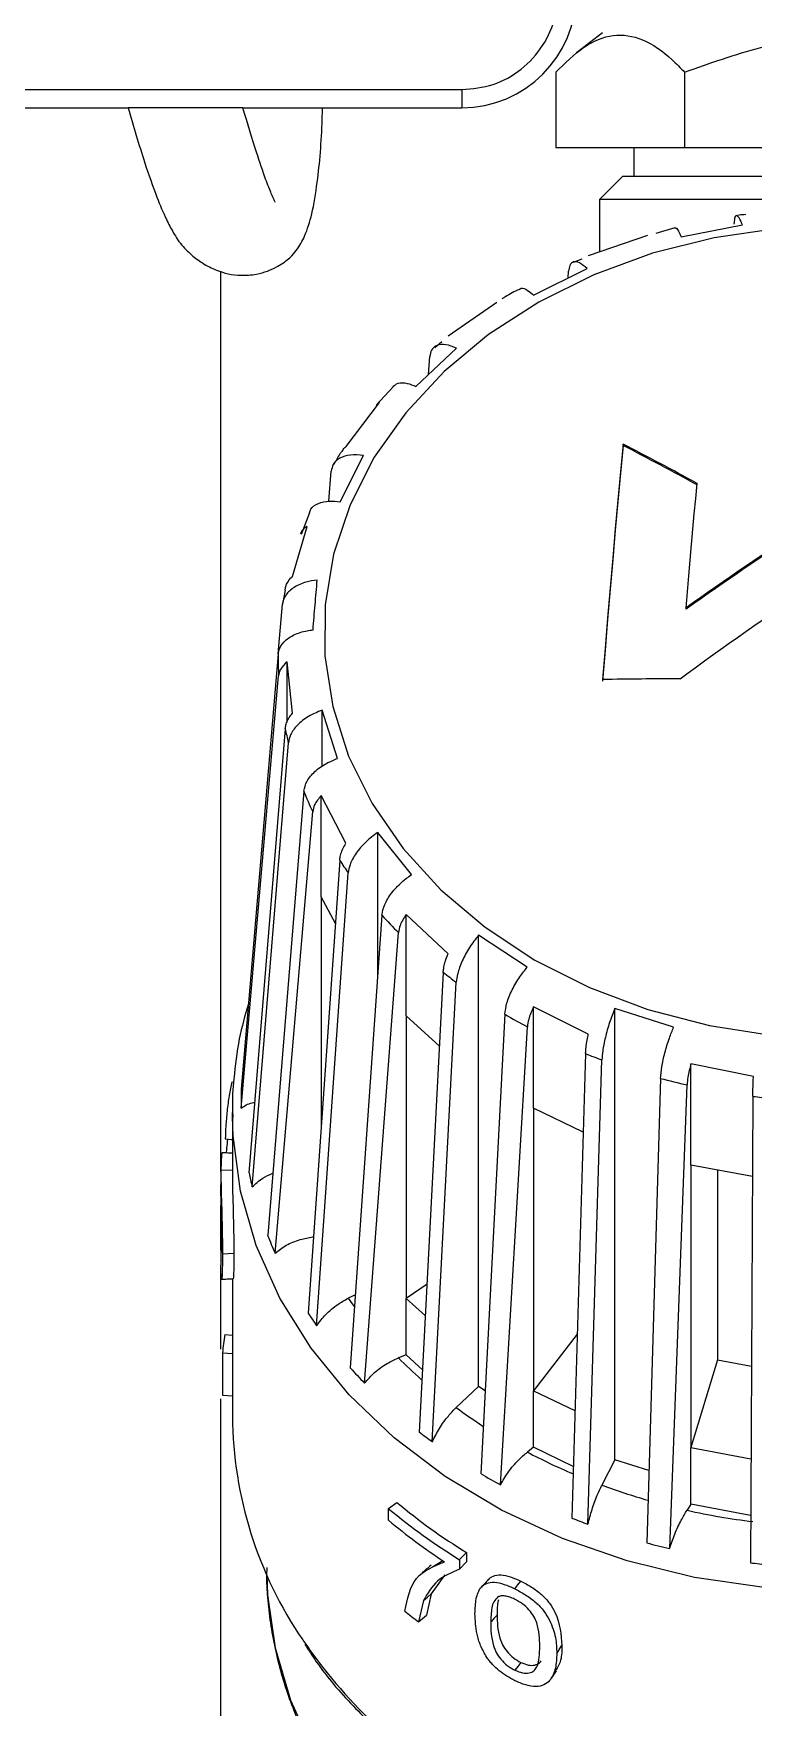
# Model space of a CAD drawing. Extents: x 150 to 4150, y 50 to 2920.
# Drawn here: x 1084.1 to 1162.6, y 1473.3 to 1655.8 of the extents above; entities that cross this region are included whole.
import ezdxf

# ---------------------------------------------------------------- set-up
doc = ezdxf.new("R2010")
doc.units = 0
doc.header["$LTSCALE"] = 10
doc.linetypes.add('SLD-KATı', pattern=[0])
doc.layers.get('0').update_dxf_attribs({"linetype": 'CONTINUOUS'})

msp = doc.modelspace()

# ---------------------------------------------------------------- linework, layer by layer
at = {"color": 7, "linetype": 'SLD-KATı'}
for p, q in [((1146.1, 1655.83), (1143.3, 1653.66)), ((1141.03, 1651.53), (1141.03, 1643.33)), ((1155.06, 1651.53), (1155.06, 1643.33)), ((910.78, 1649.64), (1130.78, 1649.64)), ((1130.78, 1649.64), (1130.78, 1647.67)), ((1051.96, 1647.67), (1094.43, 1647.67)), ((1106.92, 1647.67), (1094.43, 1647.67)), ((1106.93, 1647.67), (1130.78, 1647.67)), ((1141.03, 1643.33), (1155.06, 1643.33)), ((1149.53, 1643.33), (1149.53, 1640.17)), ((1155.06, 1643.33), (1193.57, 1643.33)), ((1148.28, 1640.17), (1145.78, 1637.67)), ((1210.78, 1640.17), (1148.28, 1640.17)), ((1145.78, 1637.67), (1145.78, 1631.96)), ((1213.28, 1637.67), (1145.78, 1637.67)), ((1154.68, 1633.58), (1161.37, 1634.9)), ((1144.6, 1631.55), (1151.05, 1633.78)), ((1153.99, 1634.56), (1151.92, 1633.95)), ((1143.88, 1631.17), (1142.92, 1630.78)), ((1138.6, 1627.24), (1144.44, 1630.13)), ((1142.39, 1629.11), (1142.42, 1629.84)), ((1129.29, 1622.79), (1134.6, 1626.49)), ((1128.61, 1622.16), (1127.83, 1621.5)), ((1125.79, 1617.3), (1130.22, 1621.47)), ((1127.17, 1618.59), (1127.3, 1620.56)), ((1123.31, 1617.24), (1121.46, 1615.26)), ((1118.17, 1610.74), (1121.81, 1615.55)), ((1121.81, 1615.55), (1121.48, 1615.24)), ((1117.51, 1604.73), (1120.08, 1609.77)), ((1148.35, 1610.85), (1148.35, 1611.01)), ((1116.29, 1604.77), (1116.56, 1608.06)), ((1112.32, 1596.57), (1113.94, 1602.04)), ((1114.18, 1603.53), (1113.27, 1601.16)), ((1110.78, 1588.15), (1111.24, 1593.55)), ((1155.23, 1593.01), (1155.23, 1593.16)), ((1110.78, 1588.13), (1106.73, 1540.7)), ((1106.74, 1538.64), (1110.82, 1585.76)), ((1112.32, 1581.67), (1111.75, 1587.27)), ((1111.75, 1580.67), (1111.75, 1587.27)), ((1117.25, 1576.75), (1115.56, 1582.02)), ((1115.56, 1575.87), (1115.56, 1582.02)), ((1111.54, 1579.99), (1107.59, 1531.57)), ((1107.94, 1530.04), (1111.88, 1578.46)), ((1113.56, 1573.19), (1109.63, 1524.77)), ((1110.45, 1522.81), (1114.53, 1570.95)), ((1118.16, 1567.5), (1115.47, 1572.69)), ((1115.47, 1561.66), (1115.47, 1572.69)), ((1125.29, 1564.08), (1121.62, 1568.69)), ((1121.62, 1553.16), (1121.62, 1568.69)), ((1117.48, 1565.64), (1114.03, 1516.29)), ((1114.96, 1514.92), (1118.4, 1564.27)), ((1117, 1558.77), (1115.47, 1561.66)), ((1115.47, 1561.66), (1115.47, 1536.84)), ((1122.07, 1559.66), (1118.63, 1510.32)), ((1129.28, 1555.44), (1124.72, 1559.73)), ((1124.72, 1548.7), (1124.72, 1559.73)), ((1120.19, 1508.66), (1123.87, 1557.76)), ((1137.91, 1553.99), (1132.61, 1557.48)), ((1132.61, 1508.29), (1132.61, 1557.48)), ((1128.76, 1553.43), (1126.15, 1503.33)), ((1127.57, 1502.26), (1130.18, 1552.35)), ((1144.57, 1546.68), (1138.6, 1549.66)), ((1138.6, 1538.62), (1138.6, 1549.66)), ((1153.87, 1547.47), (1147.46, 1549.49)), ((1147.46, 1500.31), (1147.46, 1549.49)), ((1128.34, 1545.38), (1124.72, 1548.7)), ((1124.72, 1548.7), (1124.72, 1517.9)), ((1135.47, 1548.87), (1132.87, 1498.77)), ((1135, 1497.57), (1137.93, 1547.5)), ((1144.27, 1544.57), (1142.76, 1493.95)), ((1144.53, 1493.28), (1146.05, 1543.89)), ((1152.45, 1541.86), (1150.94, 1491.25)), ((1162.56, 1542.07), (1155.76, 1543.46)), ((1155.76, 1532.42), (1155.76, 1543.46)), ((1153.44, 1490.63), (1155.33, 1541.16)), ((1162.51, 1539.92), (1162.23, 1489.08)), ((1105.78, 1538.15), (1105.78, 1531.45)), ((1105.78, 1537.65), (1105.78, 1538.15)), ((1144.02, 1536.03), (1138.6, 1538.62)), ((1138.6, 1538.62), (1138.6, 1507.83)), ((1104.53, 1531.89), (1105.78, 1531.88)), ((1104.53, 1531.5), (1104.53, 1530.29)), ((1155.76, 1532.42), (1155.76, 1501.63)), ((1162.46, 1531.17), (1155.76, 1532.42)), ((1158.64, 1531.89), (1158.64, 1511.21)), ((1114.61, 1524.6), (1114.54, 1524.59)), ((1104.53, 1522.68), (1104.53, 1521.47)), ((1104.7, 1522.75), (1105.94, 1522.82)), ((1105.78, 1520.03), (1105.78, 1505.04)), ((1119.19, 1518.3), (1118.41, 1517.91)), ((1126.99, 1519.44), (1124.72, 1517.9)), ((1124.72, 1511.74), (1124.72, 1517.9)), ((1124.72, 1517.9), (1126.81, 1515.98)), ((1104.94, 1513.96), (1105.78, 1513.89)), ((1143.36, 1513.98), (1138.6, 1507.83)), ((1104.71, 1511.96), (1104.71, 1507.34)), ((1104.71, 1511.96), (1105.78, 1511.9)), ((1124.72, 1511.74), (1123.88, 1511.41)), ((1126.5, 1510.11), (1124.72, 1511.74)), ((1158.64, 1511.21), (1155.76, 1501.63)), ((1158.64, 1511.21), (1162.35, 1510.51)), ((1104.71, 1507.34), (1105.78, 1507.28)), ((1132.61, 1508.29), (1130.18, 1506)), ((1133.34, 1507.81), (1132.61, 1508.29)), ((1138.6, 1501.67), (1138.6, 1507.83)), ((1138.6, 1507.83), (1143.11, 1505.67)), ((1138.6, 1501.67), (1137.94, 1501.15)), ((1142.93, 1499.59), (1138.6, 1501.67)), ((1155.76, 1495.47), (1155.76, 1501.63)), ((1155.76, 1501.63), (1162.29, 1500.41)), ((1147.46, 1500.31), (1146.05, 1497.54)), ((1151.17, 1499.13), (1147.46, 1500.31)), ((1122.8, 1494.98), (1123.72, 1495.65)), ((1122.8, 1493.71), (1122.8, 1494.98)), ((1155.76, 1495.47), (1155.33, 1494.81)), ((1162.26, 1494.25), (1155.76, 1495.47)), ((1127.58, 1488.63), (1128.72, 1489.33)), ((1130.54, 1489.42), (1131.31, 1490.2)), ((1130.54, 1489.42), (1130.54, 1488.39)), ((1130.54, 1488.39), (1131.31, 1489.17)), ((1131.31, 1490.2), (1131.31, 1489.17)), ((1128.92, 1487.75), (1127.45, 1485.69)), ((1127.45, 1485.69), (1126.92, 1483.38)), ((1126.61, 1484.96), (1126.07, 1482.66)), ((1126.07, 1482.66), (1126.92, 1483.38))]:
    msp.add_line(p, q, dxfattribs=at)
at = {"color": 8, "linetype": 'SLD-KATı'}
for p, q in [((1104.53, 1531.74), (1104.53, 1629.86)), ((1104.53, 1523.11), (1104.53, 1528.01)), ((1104.53, 1512.36), (1104.53, 1521.03)), ((1104.53, 1471.73), (1104.53, 1506.94))]:
    msp.add_line(p, q, dxfattribs=at)
at = {"color": 7, "linetype": 'SLD-KATı', "flags": 128}
for points in [[(1115.89, 1593.5), (1115.86, 1587.93), (1116.71, 1582.41), (1118.44, 1577.01), (1121.01, 1571.82), (1124.38, 1566.93), (1128.51, 1562.42), (1133.32, 1558.34), (1138.75, 1554.77), (1144.69, 1551.77), (1151.07, 1549.37), (1157.78, 1547.63), (1164.72, 1546.56), (1171.77, 1546.18), (1178.82, 1546.51), (1185.77, 1547.53), (1192.5, 1549.22), (1198.9, 1551.57), (1204.89, 1554.53), (1210.35, 1558.05), (1215.21, 1562.09), (1219.39, 1566.58), (1222.83, 1571.45), (1225.46, 1576.61), (1227.25, 1582), (1228.17, 1587.52), (1228.2, 1593.08), (1227.35, 1598.61), (1225.62, 1604.01), (1223.05, 1609.19), (1219.68, 1614.08), (1215.55, 1618.6), (1210.74, 1622.68), (1205.32, 1626.24), (1199.37, 1629.25), (1192.99, 1631.64), (1186.28, 1633.39), (1179.34, 1634.46), (1172.3, 1634.83), (1165.24, 1634.51), (1158.29, 1633.49), (1151.56, 1631.8), (1145.16, 1629.45), (1139.17, 1626.49), (1133.71, 1622.96), (1128.85, 1618.92), (1124.67, 1614.43), (1121.23, 1609.57), (1118.6, 1604.4), (1116.81, 1599.02), (1115.89, 1593.5)], [(1148.35, 1611.01), (1148.07, 1607.98), (1147.79, 1604.9), (1147.51, 1601.76), (1147.23, 1598.58), (1146.95, 1595.34), (1146.67, 1592.05), (1146.4, 1588.72), (1146.12, 1585.34)], [(1148.35, 1610.85), (1148.07, 1607.82), (1147.79, 1604.74), (1147.51, 1601.61), (1147.23, 1598.42), (1146.95, 1595.18), (1146.67, 1591.9), (1146.4, 1588.56), (1146.12, 1585.18)], [(1155.23, 1593.16), (1155.38, 1594.91), (1155.53, 1596.64), (1155.68, 1598.35), (1155.82, 1600.05), (1155.97, 1601.74), (1156.12, 1603.41), (1156.27, 1605.07), (1156.42, 1606.71)], [(1105.01, 1535.29), (1105.63, 1535.23), (1105.78, 1535.21)], [(1136.56, 1486.25), (1136.89, 1486.67), (1137.22, 1487.08)], [(1126.61, 1484.96), (1127.03, 1485.32), (1127.45, 1485.69)], [(1137.22, 1478.21), (1136.89, 1477.79), (1136.56, 1477.37)], [(1140.52, 1476.46), (1140.81, 1476.88), (1141.09, 1477.31)]]:
    msp.add_lwpolyline(points, dxfattribs=at)
at = {"color": 8, "linetype": 'SLD-KATı', "flags": 128}
for points in [[(1238.28, 1538.15), (1238.13, 1534.63), (1237.16, 1528.61), (1235.32, 1522.72), (1232.61, 1517.03), (1229.09, 1511.63), (1224.8, 1506.59), (1219.79, 1501.98), (1214.14, 1497.86), (1207.92, 1494.28), (1201.21, 1491.3), (1194.11, 1488.94), (1186.7, 1487.26), (1179.11, 1486.26), (1171.41, 1485.96), (1163.72, 1486.37), (1156.15, 1487.48), (1148.79, 1489.28), (1141.74, 1491.73), (1135.11, 1494.82), (1128.97, 1498.49), (1123.42, 1502.69), (1118.52, 1507.38), (1114.35, 1512.48), (1110.96, 1517.93), (1108.39, 1523.65), (1106.68, 1529.57), (1105.86, 1535.6), (1105.78, 1537.65)], [(1118.41, 1517.91), (1118.83, 1517.32), (1119.05, 1517.02)], [(1109.53, 1487.73), (1109.61, 1485.59), (1110.43, 1479.8), (1112.11, 1474.11), (1114.63, 1468.63), (1117.95, 1463.42), (1122.04, 1458.55), (1126.83, 1454.1), (1132.25, 1450.13), (1138.23, 1446.69), (1144.69, 1443.83), (1151.53, 1441.59), (1158.65, 1440.01), (1165.97, 1439.1), (1173.37, 1438.88), (1180.75, 1439.35), (1188.01, 1440.5), (1195.04, 1442.33), (1201.75, 1444.79), (1208.05, 1447.86), (1213.83, 1451.5), (1219.04, 1455.65), (1223.58, 1460.26), (1227.32, 1465.14)]]:
    msp.add_lwpolyline(points, dxfattribs=at)
at = {"color": 7, "linetype": 'SLD-KATı'}
for centre, radius, start, end in [((1130.78, 1660.17), 12.5, 270, 0), ((1011.22, 1343.45), 300.65, 61.1221, 62.8633), ((1011.38, 1343.53), 300.37, 61.1266, 62.8694), ((1356.35, 1311.69), 345.94, 120.336, 125.5466), ((1356.12, 1311.88), 345.53, 120.3323, 125.5491), ((1365.65, 1300.14), 354.85, 120.8182, 126.4988), ((1149.57, 1587.49), 38.8, 168.7037, 171.0126), ((1148.77, 1587.59), 38, 179.1856, 182.7621), ((1152.78, 1243.8), 341.61, 89.6974, 91.1174), ((1149.81, 1587.74), 39.05, 191.4401, 193.7418), ((1152.31, 1588.57), 41.69, 201.6506, 205.0119), ((1155.96, 1590.59), 45.86, 212.9602, 215.0289), ((1160.08, 1593.9), 51.15, 222.019, 224.9522), ((1164.17, 1598.48), 57.3, 231.8262, 233.6095), ((1167.58, 1603.67), 63.52, 239.6397, 242.1783), ((1170.06, 1608.98), 69.38, 248.1798, 249.7487), ((1171.43, 1613.29), 73.9, 255.1211, 257.4161), ((1147.22, 1539.95), 40.5, 178.9302, 181.8546), ((1171.97, 1616.26), 76.93, 262.9336, 264.3978), ((1148.41, 1540.12), 41.7, 191.8336, 193.9891), ((1150.82, 1540.92), 44.25, 201.4064, 204.1627), ((1155.13, 1543.3), 49.18, 213.3172, 215.2477), ((1146.77, 1508.09), 42.24, 172.0156, 174.7444), ((1159.1, 1546.51), 54.29, 221.8064, 224.2103), ((1149.6, 1505.44), 43.82, 180.5135, 214.4284), ((1163.8, 1551.76), 61.34, 232.133, 233.7999), ((1167.1, 1556.77), 67.34, 239.4541, 241.5372), ((1164.22, 1544.43), 64.5, 230.0589, 238.5301), ((1164.36, 1544.19), 63.31, 230.0589, 238.5301), ((1171.81, 1568.69), 75.7, 257.4285, 262.9446), ((1163.8, 1542.62), 63.82, 230.0319, 236.8571), ((1169.97, 1562.86), 74.08, 248.4484, 249.9182), ((1171.32, 1567.1), 78.54, 254.9553, 256.8356), ((1171.97, 1570.55), 82.05, 263.1841, 264.5568), ((1163.55, 1533.84), 63.44, 232.0753, 233.7883)]:
    msp.add_arc(centre, radius, start, end, dxfattribs=at)
at = {"color": 8, "linetype": 'SLD-KATı'}
for centre, radius, start, end in [((1161.7, 1549.18), 53.45, 224.9644, 228.6234), ((1165.37, 1553.75), 59.32, 233.617, 237.0256), ((1168.89, 1559.86), 66.38, 242.2, 246.9152), ((1170.76, 1564.55), 71.42, 249.763, 253.9884), ((1160.46, 1512.81), 56.95, 214.3698, 238.3059)]:
    msp.add_arc(centre, radius, start, end, dxfattribs=at)
at = {"color": 7, "linetype": 'SLD-KATı'}
for points, knots in [([(1130.78, 1649.64), (1131.94, 1649.75), (1134.27, 1649.98), (1137.38, 1651.74), (1139.75, 1654.34), (1141.06, 1657.32), (1141.19, 1659.33), (1141.25, 1660.17)], [0, 0, 0, 0, 0.209958, 0.41989, 0.631425, 0.846038, 1, 1, 1, 1]), ([(1141.03, 1651.53), (1142.03, 1652.51), (1144.06, 1654.51), (1147.26, 1655.84), (1150.53, 1655.34), (1153.12, 1653.53), (1154.61, 1652), (1155.06, 1651.53)], [0, 0, 0, 0, 0.221058, 0.447358, 0.669134, 0.899217, 1, 1, 1, 1]), ([(1155.06, 1651.53), (1157.81, 1652.51), (1163.37, 1654.51), (1172.16, 1655.84), (1181.14, 1655.34), (1188.24, 1653.53), (1192.32, 1652), (1193.57, 1651.53)], [0, 0, 0, 0, 0.22106, 0.447358, 0.669137, 0.899218, 1, 1, 1, 1]), ([(1094.43, 1647.67), (1095.01, 1645.64), (1096.04, 1642.09), (1097.44, 1638.14), (1098.48, 1635.68), (1099.22, 1634.25), (1099.68, 1633.5), (1099.9, 1633.16), (1100.03, 1633), (1100.45, 1632.46), (1101.29, 1631.61), (1102.64, 1630.62), (1104.41, 1629.73), (1106.18, 1629.32), (1108.65, 1629.48), (1110.61, 1630.19), (1112.09, 1631.31), (1112.99, 1632.37), (1113.8, 1633.84), (1114.52, 1636.2), (1115.19, 1640.34), (1115.52, 1644.22), (1115.59, 1647.26), (1115.6, 1647.67)], [0, 0, 0, 0, 0.108329, 0.189746, 0.249935, 0.291742, 0.316187, 0.32201, 0.323784, 0.326778, 0.354639, 0.37977, 0.413001, 0.469108, 0.49943, 0.542061, 0.5721, 0.598652, 0.652031, 0.727466, 0.818486, 0.975387, 1, 1, 1, 1]), ([(1110.41, 1637.41), (1110.41, 1637.41), (1110.47, 1637.39), (1110.3, 1637.65), (1110.02, 1638.33), (1109.35, 1639.98), (1108.33, 1642.97), (1107.43, 1645.97), (1106.93, 1647.67)], [0, 0, 0, 0, 0.003523, 0.098166, 0.23723, 0.426659, 0.67606, 1, 1, 1, 1]), ([(1161.37, 1634.9), (1161.24, 1635.19), (1160.98, 1635.78), (1160.68, 1635.99), (1160.49, 1635.71), (1160.46, 1635.2), (1160.44, 1634.98)], [0, 0, 0, 0, 0.264605, 0.529302, 0.793689, 1, 1, 1, 1]), ([(1161.73, 1636.02), (1161.49, 1636.01), (1161.14, 1635.98), (1160.8, 1635.91), (1160.7, 1635.89)], [0, 0, 0, 0, 0.705154, 1, 1, 1, 1]), ([(1154.01, 1634.52), (1154.02, 1634.54), (1154.11, 1634.65), (1154.35, 1634.33), (1154.58, 1633.81), (1154.68, 1633.58)], [0, 0, 0, 0, 0.121652, 0.612572, 1, 1, 1, 1]), ([(1144.44, 1630.13), (1144.16, 1630.37), (1143.59, 1630.85), (1142.93, 1630.94), (1142.52, 1630.59), (1142.45, 1630.07), (1142.42, 1629.84)], [0, 0, 0, 0, 0.264584, 0.529288, 0.793669, 1, 1, 1, 1]), ([(1137.03, 1627.87), (1136.52, 1627.62), (1135.87, 1627.31), (1135.3, 1626.92), (1135.19, 1626.84)], [0, 0, 0, 0, 0.801886, 1, 1, 1, 1]), ([(1137.04, 1627.86), (1137.1, 1627.92), (1137.32, 1628.08), (1137.88, 1627.86), (1138.38, 1627.43), (1138.6, 1627.24)], [0, 0, 0, 0, 0.200399, 0.647292, 1, 1, 1, 1]), ([(1130.22, 1621.47), (1129.81, 1621.62), (1128.99, 1621.93), (1128.03, 1621.82), (1127.44, 1621.35), (1127.34, 1620.8), (1127.3, 1620.56)], [0, 0, 0, 0, 0.264596, 0.529278, 0.793664, 1, 1, 1, 1]), ([(1123.27, 1617.28), (1123.45, 1617.42), (1123.82, 1617.73), (1124.74, 1617.71), (1125.47, 1617.42), (1125.79, 1617.3)], [0, 0, 0, 0, 0.317354, 0.698889, 1, 1, 1, 1]), ([(1120.08, 1609.77), (1119.59, 1609.81), (1118.59, 1609.89), (1117.44, 1609.52), (1116.73, 1608.89), (1116.61, 1608.31), (1116.56, 1608.06)], [0, 0, 0, 0, 0.264602, 0.529294, 0.793673, 1, 1, 1, 1]), ([(1117.71, 1610.24), (1117.64, 1610.15), (1117.29, 1609.68), (1117.05, 1609.18), (1116.85, 1608.77)], [0, 0, 0, 0, 0.200324, 1, 1, 1, 1]), ([(1117.75, 1610.21), (1117.82, 1610.36), (1117.92, 1610.56), (1118.12, 1610.7), (1118.17, 1610.74)], [0, 0, 0, 0, 0.737161, 1, 1, 1, 1]), ([(1114.18, 1603.53), (1114.22, 1603.67), (1114.35, 1604.11), (1115.11, 1604.58), (1116.23, 1604.85), (1117.12, 1604.77), (1117.51, 1604.73)], [0, 0, 0, 0, 0.131063, 0.442437, 0.754069, 1, 1, 1, 1]), ([(1113.94, 1602.04), (1113.66, 1601.86), (1113.32, 1601.64), (1113.23, 1601.25), (1113.22, 1601.18)], [0, 0, 0, 0, 0.811026, 1, 1, 1, 1]), ([(1111.52, 1595.09), (1111.54, 1595.22), (1111.61, 1595.69), (1111.92, 1596.19), (1112.27, 1596.52), (1112.32, 1596.57)], [0, 0, 0, 0, 0.242339, 0.882104, 1, 1, 1, 1]), ([(1115.03, 1596.18), (1114.62, 1596.12), (1113.68, 1595.98), (1112.44, 1595.42), (1111.65, 1594.69), (1111.31, 1594.03), (1111.26, 1593.69), (1111.24, 1593.55)], [0, 0, 0, 0, 0.20289, 0.467541, 0.731797, 0.897053, 1, 1, 1, 1]), ([(1114.57, 1590.76), (1114.64, 1591.67), (1114.8, 1593.49), (1114.95, 1595.28), (1115.03, 1596.18)], [0, 0, 0, 0, 0.499999, 1, 1, 1, 1]), ([(1110.78, 1588.13), (1110.8, 1588.26), (1110.87, 1588.74), (1111.35, 1589.5), (1112.43, 1590.25), (1113.6, 1590.63), (1114.35, 1590.73), (1114.57, 1590.76)], [0, 0, 0, 0, 0.102991, 0.366816, 0.630614, 0.894687, 1, 1, 1, 1]), ([(1111.75, 1587.27), (1111.46, 1587.01), (1110.97, 1586.57), (1110.86, 1586), (1110.82, 1585.76)], [0, 0, 0, 0, 0.583342, 1, 1, 1, 1]), ([(1115.56, 1582.02), (1115.04, 1581.8), (1114.01, 1581.36), (1112.8, 1580.39), (1112.06, 1579.38), (1111.93, 1578.74), (1111.88, 1578.46)], [0, 0, 0, 0, 0.2645976, 0.5292912, 0.7936737, 1, 1, 1, 1]), ([(1111.54, 1579.99), (1111.56, 1580.13), (1111.62, 1580.61), (1111.93, 1581.19), (1112.27, 1581.61), (1112.32, 1581.67)], [0, 0, 0, 0, 0.24237, 0.882084, 1, 1, 1, 1]), ([(1113.56, 1573.19), (1113.64, 1573.55), (1113.81, 1574.27), (1114.72, 1575.34), (1115.91, 1576.2), (1116.84, 1576.58), (1117.25, 1576.75)], [0, 0, 0, 0, 0.263752, 0.527591, 0.791617, 1, 1, 1, 1]), ([(1115.47, 1572.69), (1115.18, 1572.36), (1114.69, 1571.79), (1114.58, 1571.2), (1114.53, 1570.95)], [0, 0, 0, 0, 0.583369, 1, 1, 1, 1]), ([(1117.48, 1565.64), (1117.49, 1565.78), (1117.55, 1566.28), (1117.82, 1566.93), (1118.11, 1567.42), (1118.16, 1567.5)], [0, 0, 0, 0, 0.242324, 0.882096, 1, 1, 1, 1]), ([(1121.62, 1568.69), (1121.17, 1568.35), (1120.26, 1567.67), (1119.21, 1566.41), (1118.56, 1565.23), (1118.45, 1564.56), (1118.4, 1564.27)], [0, 0, 0, 0, 0.264586, 0.529285, 0.793669, 1, 1, 1, 1]), ([(1122.07, 1559.66), (1122.14, 1560.04), (1122.29, 1560.8), (1123.08, 1562.08), (1124.12, 1563.22), (1124.93, 1563.82), (1125.29, 1564.08)], [0, 0, 0, 0, 0.26376, 0.527585, 0.791617, 1, 1, 1, 1]), ([(1124.72, 1559.73), (1124.46, 1559.33), (1124.01, 1558.65), (1123.92, 1558.02), (1123.87, 1557.76)], [0, 0, 0, 0, 0.583373, 1, 1, 1, 1]), ([(1132.61, 1557.48), (1132.27, 1557.04), (1131.58, 1556.16), (1130.79, 1554.67), (1130.3, 1553.35), (1130.21, 1552.66), (1130.18, 1552.35)], [0, 0, 0, 0, 0.264588, 0.529288, 0.793669, 1, 1, 1, 1]), ([(1128.76, 1553.43), (1128.77, 1553.57), (1128.82, 1554.09), (1129.02, 1554.8), (1129.24, 1555.36), (1129.28, 1555.44)], [0, 0, 0, 0, 0.242348, 0.882102, 1, 1, 1, 1]), ([(1135.47, 1548.87), (1135.53, 1549.26), (1135.63, 1550.05), (1136.24, 1551.51), (1137.02, 1552.88), (1137.64, 1553.65), (1137.91, 1553.99)], [0, 0, 0, 0, 0.263758, 0.527591, 0.791621, 1, 1, 1, 1]), ([(1107.52, 1549.99), (1107.16, 1548.73), (1106.38, 1546.05), (1106.09, 1543.29), (1105.94, 1541.84)], [0, 0, 0, 0, 0.469321, 1, 1, 1, 1]), ([(1138.6, 1549.66), (1138.4, 1549.2), (1138.04, 1548.42), (1137.96, 1547.77), (1137.93, 1547.5)], [0, 0, 0, 0, 0.583366, 1, 1, 1, 1]), ([(1147.46, 1549.49), (1147.26, 1548.99), (1146.86, 1547.97), (1146.4, 1546.33), (1146.12, 1544.91), (1146.07, 1544.2), (1146.05, 1543.89)], [0, 0, 0, 0, 0.264598, 0.529291, 0.793674, 1, 1, 1, 1]), ([(1152.45, 1541.86), (1152.48, 1542.27), (1152.54, 1543.08), (1152.89, 1544.66), (1153.35, 1546.18), (1153.71, 1547.07), (1153.87, 1547.47)], [0, 0, 0, 0, 0.263748, 0.527583, 0.791617, 1, 1, 1, 1]), ([(1144.27, 1544.57), (1144.28, 1544.71), (1144.31, 1545.24), (1144.42, 1545.99), (1144.55, 1546.59), (1144.57, 1546.68)], [0, 0, 0, 0, 0.242346, 0.882082, 1, 1, 1, 1]), ([(1105.94, 1541.84), (1105.84, 1540.75), (1105.72, 1539.35), (1105.82, 1537.95), (1105.84, 1537.63)], [0, 0, 0, 0, 0.773737, 1, 1, 1, 1]), ([(1155.76, 1543.46), (1155.63, 1542.96), (1155.4, 1542.1), (1155.35, 1541.44), (1155.33, 1541.16)], [0, 0, 0, 0, 0.583368, 1, 1, 1, 1]), ([(1162.51, 1539.92), (1162.51, 1540.06), (1162.51, 1540.59), (1162.53, 1541.36), (1162.56, 1541.98), (1162.56, 1542.07)], [0, 0, 0, 0, 0.242319, 0.882096, 1, 1, 1, 1]), ([(1105.74, 1541.49), (1105.63, 1541.02), (1105.47, 1540.3), (1105.3, 1539.17), (1105.2, 1538.31), (1105.12, 1537.46), (1105.04, 1536.38), (1105.02, 1535.72), (1105.01, 1535.29)], [0, 0, 0, 0, 0.251713, 0.378192, 0.502998, 0.626902, 0.75245, 1, 1, 1, 1]), ([(1106.74, 1538.64), (1107.1, 1538.87), (1107.52, 1539.16), (1108.13, 1539.24), (1108.22, 1539.26)], [0, 0, 0, 0, 0.849028, 1, 1, 1, 1]), ([(1105.25, 1535.26), (1105.21, 1534.93), (1105.16, 1534.41), (1105.12, 1533.92), (1105.11, 1533.75)], [0, 0, 0, 0, 0.646368, 1, 1, 1, 1]), ([(1104.66, 1533.77), (1104.66, 1533.77), (1104.64, 1533.83), (1104.6, 1533.59), (1104.55, 1532.94), (1104.54, 1532.24), (1104.53, 1531.89)], [0, 0, 0, 0, 0.003548, 0.333899, 0.66617, 1, 1, 1, 1]), ([(1105.78, 1533.72), (1105.61, 1533.72), (1105.24, 1533.74), (1104.87, 1533.76), (1104.66, 1533.77)], [0, 0, 0, 0, 0.444289, 1, 1, 1, 1]), ([(1104.53, 1531.89), (1104.53, 1531.51), (1104.53, 1530.74), (1104.56, 1529.39), (1104.61, 1527.99), (1104.65, 1526.31), (1104.69, 1524.47), (1104.7, 1523.32), (1104.7, 1522.75)], [0, 0, 0, 0, 0.126497, 0.252546, 0.377656, 0.502459, 0.751108, 1, 1, 1, 1]), ([(1105.78, 1531.45), (1105.78, 1531.21), (1105.78, 1530.6), (1105.81, 1529.41), (1105.85, 1528.03), (1105.92, 1525.53), (1105.93, 1524.02), (1105.94, 1522.82)], [0, 0, 0, 0, 0.082986, 0.214284, 0.34533, 0.476808, 1, 1, 1, 1]), ([(1107.94, 1530.04), (1108.3, 1530.38), (1108.91, 1530.97), (1109.8, 1531.37), (1110.18, 1531.53)], [0, 0, 0, 0, 0.578459, 1, 1, 1, 1]), ([(1104.58, 1524.4), (1104.58, 1525.23), (1104.58, 1526.26), (1104.56, 1527.93), (1104.54, 1528.9), (1104.53, 1529.74), (1104.53, 1530.16), (1104.53, 1530.29)], [0, 0, 0, 0, 0.534531, 0.6685006, 0.8029033, 0.9378504, 1, 1, 1, 1]), ([(1104.55, 1522.03), (1104.55, 1522.02), (1104.56, 1521.99), (1104.58, 1522.65), (1104.58, 1523.63), (1104.58, 1524.4)], [0, 0, 0, 0, 0.0983619, 0.2790563, 1, 1, 1, 1]), ([(1110.45, 1522.81), (1110.83, 1523.11), (1111.58, 1523.73), (1113.07, 1524.33), (1114.08, 1524.51), (1114.54, 1524.59)], [0, 0, 0, 0, 0.3553767, 0.710571, 1, 1, 1, 1]), ([(1104.53, 1523.02), (1104.53, 1522.77), (1104.53, 1522.28), (1104.54, 1522.12), (1104.54, 1522.04)], [0, 0, 0, 0, 0.501015, 1, 1, 1, 1]), ([(1104.7, 1522.75), (1104.69, 1522.21), (1104.69, 1521.13), (1104.65, 1520.17), (1104.6, 1519.92), (1104.56, 1520.14), (1104.53, 1520.73), (1104.53, 1521.29), (1104.53, 1521.51)], [0, 0, 0, 0, 0.26107, 0.521809, 0.652743, 0.784085, 0.91619, 1, 1, 1, 1]), ([(1105.94, 1522.82), (1105.94, 1522.27), (1105.94, 1521.18), (1105.9, 1520.3), (1105.87, 1519.96), (1105.85, 1520.03), (1105.85, 1520.03)], [0, 0, 0, 0, 0.400047, 0.799082, 0.998735, 1, 1, 1, 1]), ([(1104.6, 1519.99), (1104.81, 1520), (1105.23, 1520.01), (1105.64, 1520.03), (1105.85, 1520.03)], [0, 0, 0, 0, 0.499986, 1, 1, 1, 1]), ([(1114.96, 1514.92), (1115.28, 1515.34), (1115.91, 1516.17), (1117.16, 1517.22), (1118.02, 1517.7), (1118.41, 1517.91)], [0, 0, 0, 0, 0.3557085, 0.7114037, 1, 1, 1, 1]), ([(1120.19, 1508.66), (1120.53, 1509.05), (1121.21, 1509.85), (1122.55, 1510.8), (1123.47, 1511.22), (1123.88, 1511.41)], [0, 0, 0, 0, 0.355384, 0.710569, 1, 1, 1, 1]), ([(1127.57, 1502.26), (1127.81, 1502.74), (1128.29, 1503.72), (1129.24, 1505.04), (1129.89, 1505.7), (1130.18, 1506)], [0, 0, 0, 0, 0.355714, 0.71141, 1, 1, 1, 1]), ([(1135, 1497.57), (1135.27, 1498.04), (1135.81, 1498.99), (1136.88, 1500.24), (1137.61, 1500.87), (1137.94, 1501.15)], [0, 0, 0, 0, 0.355378, 0.710575, 1, 1, 1, 1]), ([(1144.53, 1493.28), (1144.67, 1493.81), (1144.95, 1494.88), (1145.5, 1496.39), (1145.88, 1497.18), (1146.05, 1497.54)], [0, 0, 0, 0, 0.355702, 0.711394, 1, 1, 1, 1]), ([(1153.44, 1490.63), (1153.61, 1491.16), (1153.96, 1492.21), (1154.65, 1493.69), (1155.12, 1494.46), (1155.33, 1494.81)], [0, 0, 0, 0, 0.355379, 0.710574, 1, 1, 1, 1]), ([(1124.56, 1483.8), (1124.84, 1485.13), (1125.41, 1487.8), (1127.74, 1488.72), (1128.91, 1489.19)], [0, 0, 0, 0, 0.498764, 1, 1, 1, 1]), ([(1109.54, 1488.58), (1109.54, 1488.54), (1109.44, 1486.64), (1109.78, 1482.86), (1110.87, 1477.33), (1112.78, 1471.93), (1115.42, 1466.74), (1118.78, 1461.82), (1122.82, 1457.23), (1127.48, 1453.03), (1132.71, 1449.27), (1138.44, 1446), (1144.59, 1443.26), (1151.09, 1441.1), (1157.86, 1439.52), (1164.81, 1438.56), (1171.84, 1438.23), (1178.89, 1438.53), (1185.84, 1439.46), (1192.63, 1441), (1199.15, 1443.14), (1205.34, 1445.86), (1211.1, 1449.11), (1216.38, 1452.86), (1221.06, 1457.08), (1224.68, 1461.04), (1226.44, 1463.7), (1227.1, 1464.71)], [0, 0, 0, 0, 0.000815, 0.042717, 0.084625, 0.126556, 0.168552, 0.210637, 0.252817, 0.295085, 0.337424, 0.379815, 0.422241, 0.464688, 0.507149, 0.549617, 0.59209, 0.634569, 0.677056, 0.71955, 0.762051, 0.804559, 0.847066, 0.889563, 0.932034, 0.974461, 1, 1, 1, 1]), ([(1127.43, 1488.82), (1127.27, 1488.68), (1126.95, 1488.41), (1126.64, 1488.14), (1126.48, 1488)], [0, 0, 0, 0, 0.500009, 1, 1, 1, 1]), ([(1130.54, 1488.39), (1129.67, 1488.02), (1127.94, 1487.27), (1127.05, 1485.73), (1126.61, 1484.96)], [0, 0, 0, 0, 0.500627, 1, 1, 1, 1]), ([(1133.66, 1487.24), (1133.54, 1487.1), (1133.29, 1486.83), (1133.04, 1486.56), (1132.92, 1486.42)], [0, 0, 0, 0, 0.500006, 1, 1, 1, 1]), ([(1133.66, 1487.24), (1133.83, 1487.39), (1134.17, 1487.69), (1135, 1487.82), (1136.06, 1487.6), (1136.84, 1487.26), (1137.22, 1487.08)], [0, 0, 0, 0, 0.248306, 0.498687, 0.749072, 1, 1, 1, 1]), ([(1137.22, 1487.08), (1137.61, 1486.88), (1138.39, 1486.47), (1139.49, 1485.64), (1140.39, 1484.67), (1141.51, 1482.7), (1141.61, 1481.24), (1141.7, 1480.08)], [0, 0, 0, 0, 0.125357, 0.250588, 0.375582, 0.500985, 1, 1, 1, 1]), ([(1132.22, 1483.54), (1132.24, 1484.09), (1132.28, 1485.18), (1132.7, 1486.32), (1133.46, 1486.88), (1134.3, 1487.01), (1135.39, 1486.78), (1136.17, 1486.42), (1136.56, 1486.25)], [0, 0, 0, 0, 0.248915, 0.497506, 0.622368, 0.747571, 0.873483, 1, 1, 1, 1]), ([(1134.71, 1485.36), (1134.55, 1485.2), (1134.22, 1484.88), (1133.98, 1483.93), (1133.95, 1483.12), (1133.93, 1482.59)], [0, 0, 0, 0, 0.2499166, 0.5000013, 1, 1, 1, 1]), ([(1136.54, 1485.12), (1136.45, 1485.16), (1136.27, 1485.24), (1135.92, 1485.37), (1135.5, 1485.48), (1135.05, 1485.48), (1134.83, 1485.4), (1134.71, 1485.36)], [0, 0, 0, 0, 0.125749, 0.251398, 0.501742, 0.751296, 1, 1, 1, 1]), ([(1136.56, 1486.25), (1136.96, 1486.04), (1137.75, 1485.62), (1138.87, 1484.78), (1139.79, 1483.81), (1140.54, 1482.49), (1141.09, 1480.9), (1141.11, 1479.77), (1141.13, 1479.2)], [0, 0, 0, 0, 0.1265, 0.252547, 0.377654, 0.502457, 0.751111, 1, 1, 1, 1]), ([(1133.51, 1478.76), (1133.26, 1479.2), (1132.77, 1480.08), (1132.3, 1481.73), (1132.25, 1482.81), (1132.22, 1483.54)], [0, 0, 0, 0, 0.250376, 0.500477, 1, 1, 1, 1]), ([(1134.63, 1483.4), (1134.52, 1483.27), (1134.28, 1483), (1134.05, 1482.73), (1133.93, 1482.59)], [0, 0, 0, 0, 0.499961, 1, 1, 1, 1]), ([(1134.78, 1485.03), (1134.77, 1485.01), (1134.62, 1484.53), (1134.63, 1483.96), (1134.63, 1483.4)], [0, 0, 0, 0, 0.044329, 1, 1, 1, 1]), ([(1134.63, 1483.4), (1134.65, 1482.59), (1134.66, 1481.57), (1135.18, 1480.14), (1135.7, 1479.39), (1136.39, 1478.68), (1136.94, 1478.37), (1137.22, 1478.21)], [0, 0, 0, 0, 0.50049, 0.62566, 0.750594, 0.87533, 1, 1, 1, 1]), ([(1139.28, 1479.99), (1139.26, 1480.8), (1139.25, 1481.83), (1138.67, 1483.23), (1138.13, 1483.96), (1137.4, 1484.65), (1136.83, 1484.96), (1136.54, 1485.12)], [0, 0, 0, 0, 0.4979541, 0.6227601, 0.7479585, 0.873669, 1, 1, 1, 1]), ([(1133.93, 1482.59), (1133.94, 1481.77), (1133.96, 1480.75), (1134.49, 1479.32), (1135.02, 1478.57), (1135.72, 1477.85), (1136.28, 1477.53), (1136.56, 1477.37)], [0, 0, 0, 0, 0.497969, 0.622797, 0.747993, 0.87372, 1, 1, 1, 1]), ([(1113.67, 1480.22), (1114.08, 1479.58), (1115.57, 1477.21), (1118.85, 1473.44), (1123.47, 1469.01), (1127.46, 1465.91), (1129.92, 1464.35), (1130.49, 1463.98)], [0, 0, 0, 0, 0.1024222, 0.3735461, 0.6452001, 0.917294, 1, 1, 1, 1]), ([(1136.56, 1477.37), (1136.85, 1477.26), (1137.41, 1477.03), (1138.14, 1477.05), (1138.69, 1477.28), (1139.25, 1478.18), (1139.26, 1479.18), (1139.28, 1479.99)], [0, 0, 0, 0, 0.126234, 0.2519754, 0.3771595, 0.5019795, 1, 1, 1, 1]), ([(1141.7, 1480.08), (1141.69, 1479.52), (1141.68, 1478.5), (1141.24, 1477.7), (1141.04, 1477.34)], [0, 0, 0, 0, 0.548298, 1, 1, 1, 1]), ([(1141.13, 1479.2), (1141.22, 1479.35), (1141.41, 1479.64), (1141.6, 1479.93), (1141.7, 1480.08)], [0, 0, 0, 0, 0.500026, 1, 1, 1, 1]), ([(1136.56, 1476.23), (1135.98, 1476.56), (1135.1, 1477.04), (1134.23, 1477.88), (1133.79, 1478.38), (1133.6, 1478.63), (1133.51, 1478.76)], [0, 0, 0, 0, 0.500314, 0.75042, 0.875327, 1, 1, 1, 1]), ([(1141.13, 1479.2), (1141.11, 1478.65), (1141.06, 1477.55), (1140.59, 1476.37), (1139.77, 1475.73), (1138.88, 1475.54), (1137.75, 1475.71), (1136.96, 1476.06), (1136.56, 1476.23)], [0, 0, 0, 0, 0.248905, 0.497486, 0.622307, 0.747526, 0.873472, 1, 1, 1, 1]), ([(1137.22, 1478.21), (1137.5, 1478.1), (1138.06, 1477.87), (1138.76, 1477.91), (1139.24, 1478.09), (1139.38, 1478.32), (1139.42, 1478.4)], [0, 0, 0, 0, 0.281732, 0.563738, 0.846149, 1, 1, 1, 1])]:
    msp.add_open_spline(points, degree=3, knots=knots, dxfattribs=at)

doc.saveas('drawing.dxf')
